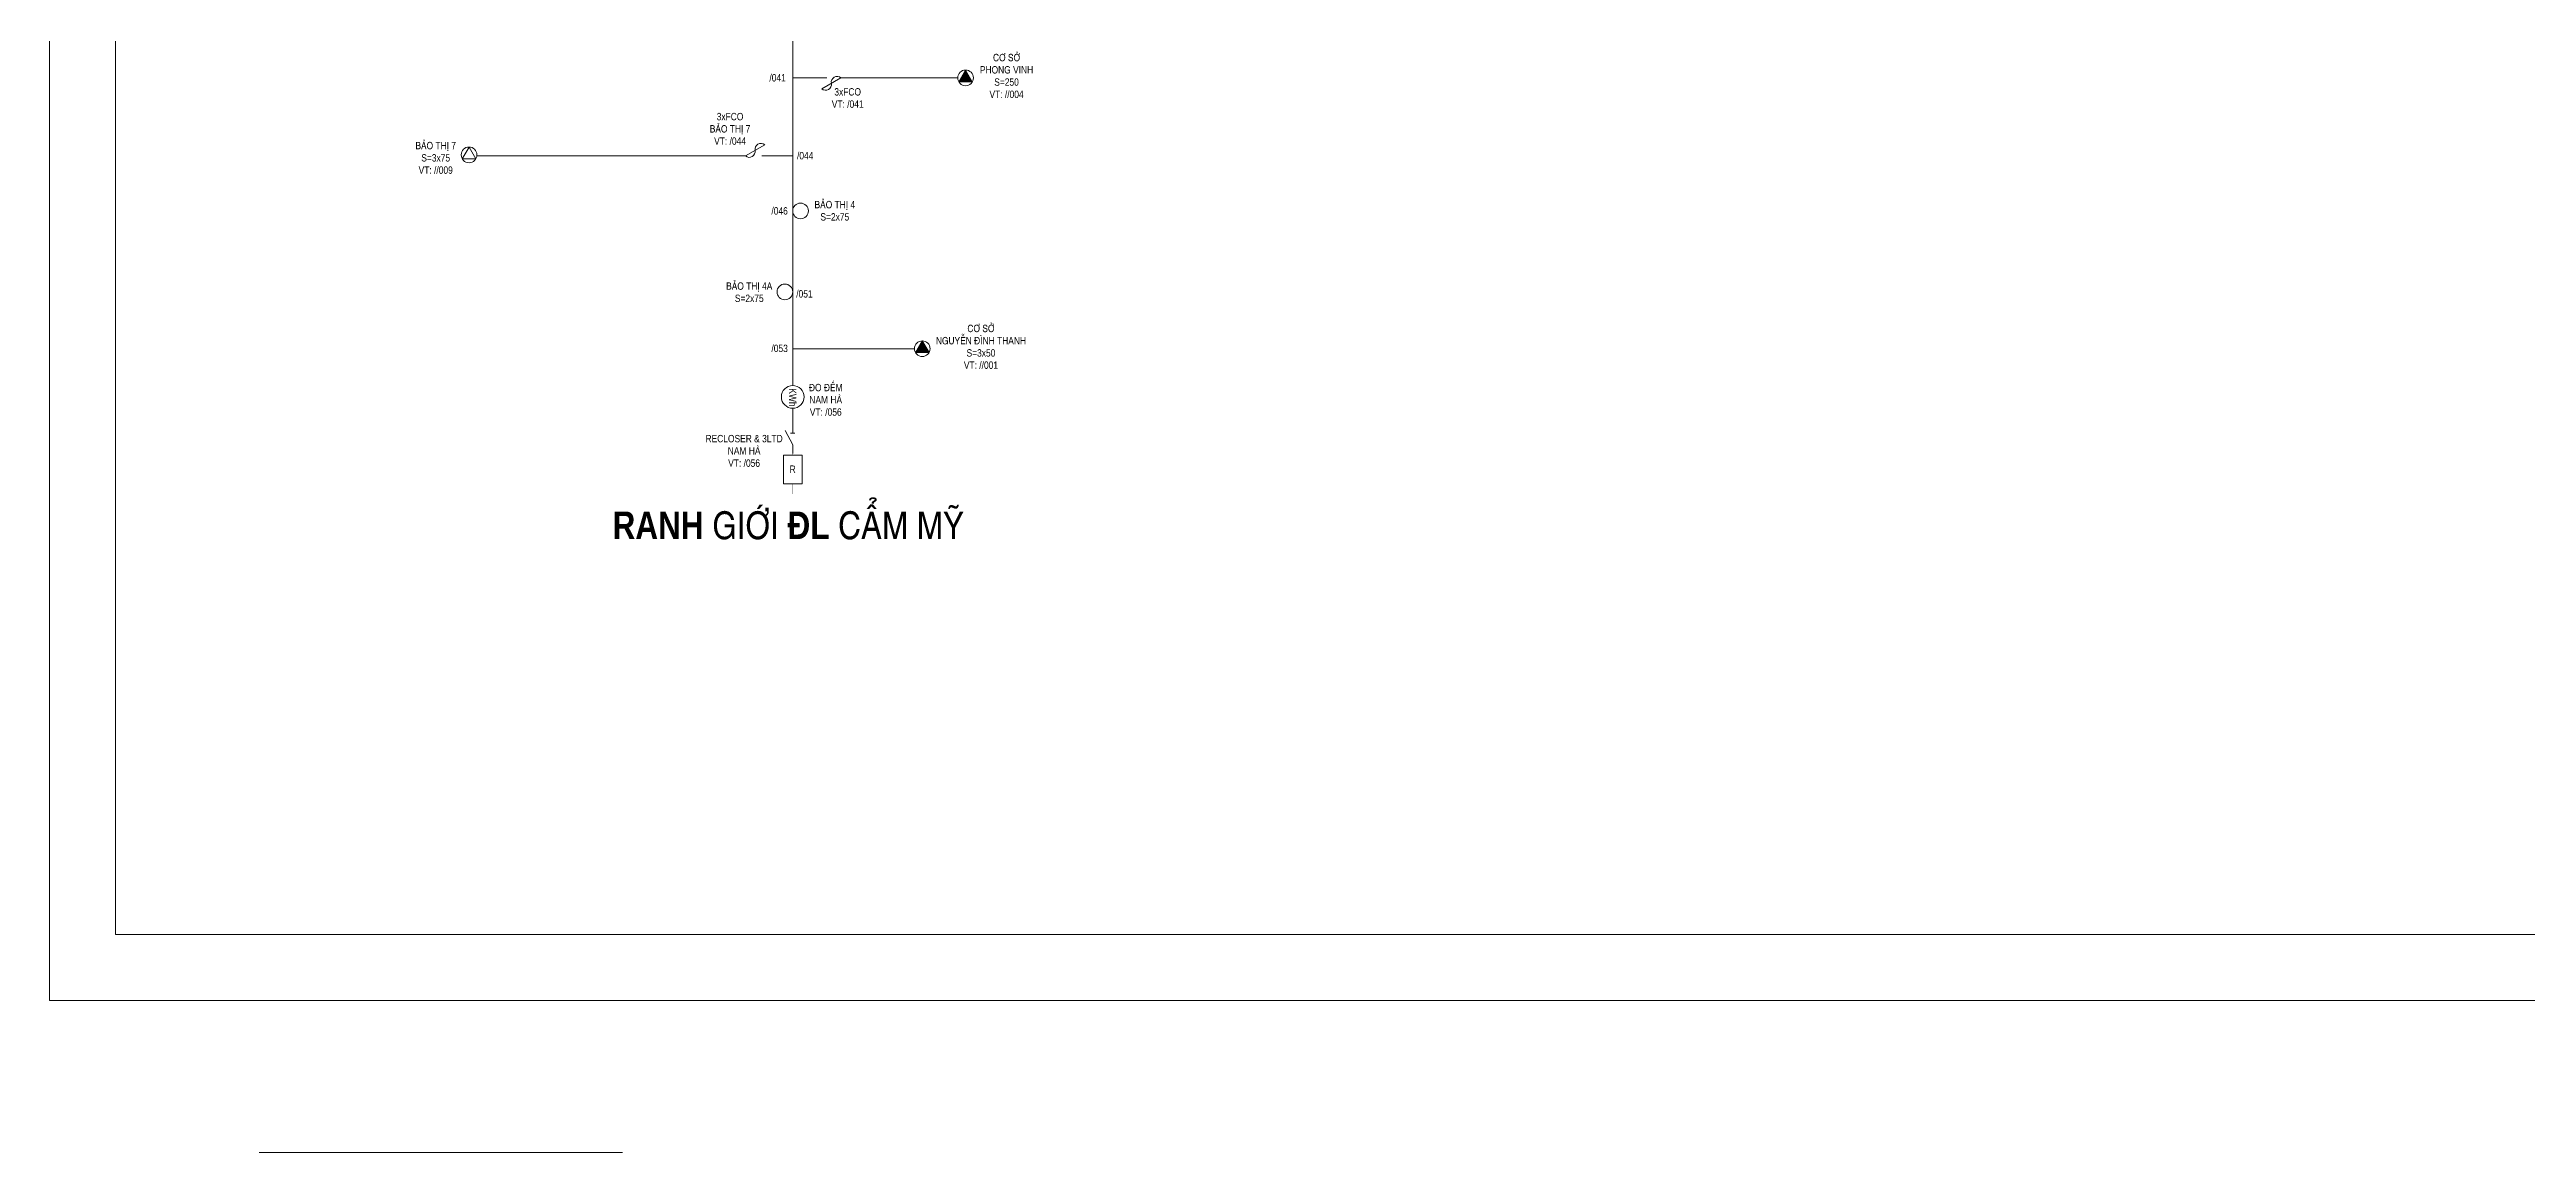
# Model space of a CAD drawing. Header units: inches. Extents: x 3694 to 9715, y -885 to 919.
# Drawn here: x 3694 to 4404, y -885 to -569 of the extents above; entities that cross this region are included whole.
import ezdxf

# ---------------------------------------------------------------- set-up
doc = ezdxf.new("R2010")
doc.units = ezdxf.units.IN
doc.header["$LTSCALE"] = 0.2
doc.header["$MEASUREMENT"] = 0
doc.layers.get('0').update_dxf_attribs({"lineweight": 5})
for name, color, linetype, lineweight in [('Khung', 7, 'Continuous', 13), ('TBA', 5, 'Continuous', 9), ('Text', 7, 'Continuous', 9), ('Thiet bi', 3, 'Continuous', 9), ('Tuyen 477', 5, 'Continuous', 13)]:
    doc.layers.add(name, color=color, linetype=linetype, lineweight=lineweight)
doc.styles.add('V-H-C', font='VHELVCN_0.TTF')

# ---------------------------------------------------------------- blocks, each defined once
blk = doc.blocks.new('TBA 1P')
at = {"color": 0}
blk.add_circle((0, 0.8), 0.8, dxfattribs=at)
blk = doc.blocks.new('TBA 3P')
at = {"color": 0}
blk.add_lwpolyline([(0, 1.6, 0, 1.39, 0), (0, 0.4, 0, 0, 0)], format="xyseb", dxfattribs=at)
blk.add_lwpolyline([(-0.69, 0.4), (0.69, 0.4), (0, 1.6)], close=True, dxfattribs=at)
blk.add_circle((0, 0.8), 0.8, dxfattribs=at)
blk = doc.blocks.new('FCO')
at = {"color": 0}
blk.add_lwpolyline([(0, 0, 0.707499), (0.8, 0.8, -0.707499), (1.6, 1.6, -5.301682)], format="xyb", dxfattribs=at)
blk.add_lwpolyline([(0, 0), (1.6, 1.6)], dxfattribs=at)
blk = doc.blocks.new('ALTD')
at = {"color": 0}
for points in [[(3.38, 1.08), (1.27, 0), (0, 0)], [(2.99, 0.31), (2.99, -0.31)], [(2.99, 0), (4.73, 0)]]:
    blk.add_lwpolyline(points, dxfattribs=at)
blk = doc.blocks.new('GIAO NHAN DIEN NANG')
at = {"layer": 'Thiet bi'}
for p, q in [((579.29, -85.47), (582.99, -85.47)), ((589.48, -85.47), (593.18, -85.47))]:
    blk.add_line(p, q, dxfattribs=at)
blk.add_circle((586.24, -85.47), 3.25, dxfattribs=at)
at = {"layer": 'Text', "insert": (586.39, -85.46), "char_height": 2.107, "width": 22.4302, "attachment_point": 5, "style": 'V-H-C'}
blk.add_mtext('KWh', dxfattribs=at)

msp = doc.modelspace()

# ---------------------------------------------------------------- linework, layer by layer
at = {"layer": 'Khung'}
for points in [[(3694.32, 918.53), (3694.32, -841.47), (6724.32, -841.47), (6724.32, 918.53)], [(3713.26, 899.59), (3713.26, -822.54), (6705.39, -822.54), (6705.39, 899.59)]]:
    msp.add_lwpolyline(points, close=True, dxfattribs=at)
msp.add_lwpolyline([(3754.42, -885.08), (3858.61, -885.08)], dxfattribs=at)
at = {"layer": 'TBA'}
msp.add_lwpolyline([(3814.58, -596.7), (3812.63, -600.07), (3816.53, -600.07)], close=True, dxfattribs=at)
at = {"layer": 'TBA', "ltscale": 2}
msp.add_circle((3814.58, -598.95), 2.25, dxfattribs=at)
at = {"layer": 'Thiet bi', "color": 5, "lineweight": 20, "ltscale": 10}
msp.add_lwpolyline([(3910.03, -685.06), (3910.03, -693.27), (3904.68, -693.27), (3904.68, -685.06), (3910.03, -685.06)], dxfattribs=at)
at = {"layer": 'Thiet bi', "color": 5}
for points in [[(3907.36, -682.12, 0.1, 0.1, 0), (3907.36, -685.06, 0.5, 0.5, 0)], [(3907.36, -693.27, 0.1, 0.1, 0), (3907.36, -696.21, 0.5, 0.5, 0)]]:
    msp.add_lwpolyline(points, format="xyseb", dxfattribs=at)
at = {"layer": 'Tuyen 477'}
msp.add_line((3907.36, -661.43), (3907.36, -502.43), dxfattribs=at)
for points in [[(3917.17, -576.86), (3907.36, -576.86)], [(3954.66, -576.86), (3921.19, -576.86)], [(3816.8, -599.27), (3893.82, -599.27)], [(3898.5, -599.27), (3907.36, -599.27)], [(3907.36, -654.54), (3942.26, -654.54)]]:
    msp.add_lwpolyline(points, dxfattribs=at)

# ---------------------------------------------------------------- block references
at = {"layer": 'TBA', "xscale": 2.809729812779551, "yscale": 2.809729812779551, "zscale": 2.809729812779032}
for name, p in [('TBA 3P', (3956.91, -579.11)), ('TBA 1P', (3909.6, -617.27)), ('TBA 3P', (3944.5, -656.79))]:
    msp.add_blockref(name, p, dxfattribs=at)
at = {"layer": 'TBA', "xscale": 2.809729812778642, "yscale": 2.809729812779551, "zscale": 2.809729812779032, "rotation": 270}
msp.add_blockref('TBA 1P', (3902.86, -638.25), dxfattribs=at)
at = {"layer": 'Thiet bi', "color": 5}
for name, p, xscale, yscale, zscale, rotation in [('FCO', (3921.19, -576.86), 2.809729812778497, 2.809729812779551, 2.809729812779032, 165.0000000000043), ('FCO', (3893.82, -599.27), 2.809729812778497, 2.809729812779551, 2.809729812779032, 345.0000000000044), ('ALTD', (3907.36, -684.62), 1.966810868945686, 1.966810868945686, 1.966810868945323, 90)]:
    msp.add_blockref(name, p, dxfattribs=dict(at, xscale=xscale, yscale=yscale, zscale=zscale, rotation=rotation))
at = {"layer": 'Thiet bi', "color": 5, "rotation": 270}
msp.add_blockref('GIAO NHAN DIEN NANG', (3992.83, -82.14), dxfattribs=at)

# ---------------------------------------------------------------- texts
at = {"layer": 'Text', "attachment_point": 5, "style": 'V-H-C'}
for s, insert, char_height, width in [('CÔ SÔÛ \\PPHONG VINH\\PS=250\\PVT: //004', (3968.66, -576.33), 2.107, 28.1807), ('/041', (3903.03, -576.86), 2.107, 7.0464), ('3xFCO\\PVT: /041', (3923.12, -582.65), 2.107, 21.7775), ('3xFCO\\PBAÛO THÒ 7\\PVT: /044', (3889.4, -591.5), 2.107, 28.6237), ('BAÛO THÒ 7\\PS=3x75\\PVT: //009', (3805.02, -599.82), 2.107, 28.1807), ('/044', (3910.94, -599.19), 2.107, 7.0464), ('/046', (3903.6, -615.03), 2.107, 7.0464), ('BAÛO THÒ 4\\PS=2x75', (3919.43, -614.99), 2.107, 28.1807), ('BAÛO THÒ 4A\\PS=2x75', (3894.9, -638.35), 2.1073, 28.1807), ('/051', (3910.72, -638.83), 2.107, 28.1807), ('CÔ SÔÛ \\PNGUYEÃN ÑÌNH THANH\\PS=3x50\\PVT: //001', (3961.32, -654.01), 2.1073, 28.1807), ('/053', (3903.61, -654.46), 2.107, 7.0464), ('ÑO ÑEÁM \\PNAM HAØ\\PVT: /056', (3916.83, -669.22), 2.107, 22.4302), ('RECLOSER & 3LTD\\PNAM HAØ\\PVT: /056', (3893.43, -683.86), 2.1073, 25.8689), ('{\\fVNI-Helve-Condense|b1|i0|c0|p2;RANH GIÔÙI ÑL CAÅM MYÕ}', (3906.09, -705.29), 7.8916, 147.6017)]:
    msp.add_mtext(s, dxfattribs=dict(at, insert=insert, char_height=char_height, width=width))
at = {"layer": 'Thiet bi', "color": 5, "insert": (3907.34, -689.1), "char_height": 2.11, "width": 28.1807, "attachment_point": 5, "style": 'V-H-C'}
msp.add_mtext('R', dxfattribs=at)

doc.saveas('drawing.dxf')
